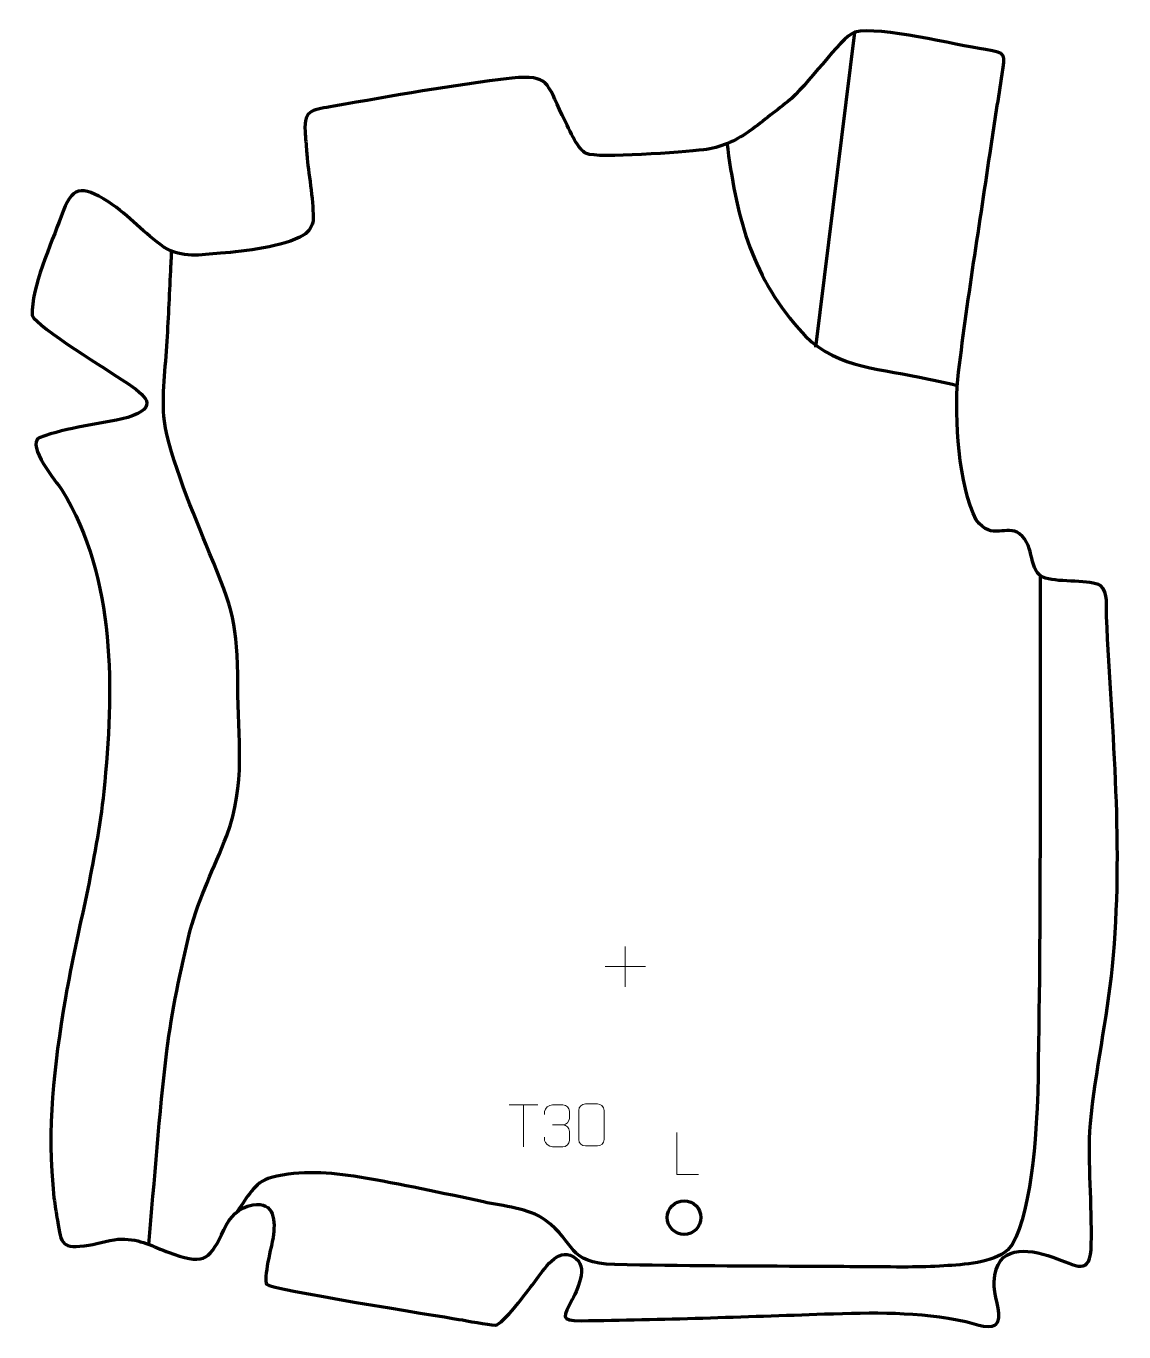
# Model space of a CAD drawing. Header units: millimetres. Extents: x -591 to 61, y 1 to 777.
import ezdxf

# ---------------------------------------------------------------- set-up
doc = ezdxf.new("R2010")
doc.units = ezdxf.units.MM
doc.header["$MEASUREMENT"] = 0
doc.layers.add('layer 2', color=7, linetype='Continuous')
doc.layers.add('layer 3', color=7, linetype='Continuous')

msp = doc.modelspace()

# ---------------------------------------------------------------- linework, layer by layer
at = {"layer": 'layer 2', "color": 142, "lineweight": 158}
msp.add_open_spline([(-121.7754, 586.3975), (-121.7754, 586.3975), (-98.6871, 773.8076), (-98.6871, 773.8076)], degree=3, dxfattribs=at)
for points, knots in [([(-174.7533, 708.1412), (-168.8818, 664.8945), (-161.451, 631.3149), (-131.9767, 597.2863), (-131.9767, 597.2863), (-112.0862, 574.3223), (-87.7232, 574.4413), (-60.1861, 568.6356), (-60.1861, 568.6356), (-52.6879, 567.0547), (-45.203, 565.3995), (-37.7143, 563.7734)], [0, 0, 0, 0, 0.25, 0.25, 0.25, 0.25, 0.5, 0.5, 0.5, 0.5, 1, 1, 1, 1]), ([(-518.377, 53.0257), (-514.7732, 91.072), (-512.2879, 130.3411), (-507.539, 168.1198), (-507.539, 168.1198), (-504.589, 191.5885), (-499.5619, 216.0595), (-493.8468, 239.0196), (-493.8468, 239.0196), (-488.2426, 260.527), (-479.5676, 276.0323), (-471.9835, 296.1692), (-471.9835, 296.1692), (-460.5066, 326.6417), (-465.2648, 353.9734), (-465.3607, 385.4475), (-465.3607, 385.4475), (-465.4711, 421.6864), (-468.3518, 430.6406), (-482.1362, 463.9284), (-482.1362, 463.9284), (-482.1362, 463.9284), (-482.5428, 464.9045), (-482.5428, 464.9045), (-482.5428, 464.9045), (-491.0055, 485.7285), (-505.9546, 521.0332), (-509, 542.448), (-509, 542.448), (-510.798, 557.9309), (-508.2983, 574.4022), (-507.3338, 589.9469), (-507.3338, 589.9469), (-506.5888, 604.8506), (-505.8651, 619.7553), (-505.122, 634.6591), (-505.122, 634.6591), (-504.9719, 637.6393), (-504.8219, 640.6194), (-504.6718, 643.5996)], [0, 0, 0, 0, 0.09090909, 0.09090909, 0.09090909, 0.09090909, 0.18181818, 0.18181818, 0.18181818, 0.18181818, 0.27272727, 0.27272727, 0.27272727, 0.27272727, 0.36363636, 0.36363636, 0.36363636, 0.36363636, 0.45454545, 0.45454545, 0.45454545, 0.45454545, 0.54545455, 0.54545455, 0.54545455, 0.54545455, 0.63636364, 0.63636364, 0.63636364, 0.63636364, 0.72727273, 0.72727273, 0.72727273, 0.72727273, 0.81818182, 0.81818182, 0.81818182, 0.81818182, 1, 1, 1, 1]), ([(11.5967, 450.7595), (11.1744, 348.3107), (12.1692, 245.8635), (10.0648, 143.4265), (10.0648, 143.4265), (9.6105, 122.4266), (6.0877, 64.5937), (-7.6009, 49.7693), (-7.6009, 49.7693), (-17.1263, 41.8126), (-33.7906, 41.0599), (-45.7274, 40.3225), (-45.7274, 40.3225), (-52.8059, 39.855), (-59.8446, 39.6451), (-66.9371, 39.6176), (-66.9371, 39.6176), (-85.465, 39.593), (-103.9915, 39.8926), (-122.5195, 39.9607), (-122.5195, 39.9607), (-162.122, 40.0732), (-201.7097, 40.2404), (-241.3054, 41.0756), (-241.3054, 41.0756), (-270.4748, 42.1338), (-263.8896, 53.6163), (-282.8222, 67.5864), (-282.8222, 67.5864), (-292.3524, 74.6186), (-307.655, 75.7627), (-319.3118, 78.2798), (-319.3118, 78.2798), (-343.8786, 83.5846), (-368.33, 88.8923), (-393.1229, 93.0823), (-393.1229, 93.0823), (-410.9147, 95.9565), (-427.7386, 97.2006), (-445.4398, 92.8903), (-445.4398, 92.8903), (-456.1987, 89.8485), (-459.5079, 80.9977), (-465.6487, 72.8036), (-465.6487, 72.8036), (-465.6487, 72.8036), (-466.0372, 72.2852), (-466.0372, 72.2852)], [0, 0, 0, 0, 0.07692308, 0.07692308, 0.07692308, 0.07692308, 0.15384615, 0.15384615, 0.15384615, 0.15384615, 0.23076923, 0.23076923, 0.23076923, 0.23076923, 0.30769231, 0.30769231, 0.30769231, 0.30769231, 0.38461538, 0.38461538, 0.38461538, 0.38461538, 0.46153846, 0.46153846, 0.46153846, 0.46153846, 0.53846154, 0.53846154, 0.53846154, 0.53846154, 0.61538462, 0.61538462, 0.61538462, 0.61538462, 0.69230769, 0.69230769, 0.69230769, 0.69230769, 0.76923077, 0.76923077, 0.76923077, 0.76923077, 0.84615385, 0.84615385, 0.84615385, 0.84615385, 1, 1, 1, 1])]:
    msp.add_open_spline(points, degree=3, knots=knots, dxfattribs=at)
at = {"layer": 'layer 3', "color": 250, "lineweight": 200}
msp.add_ellipse((-200.0951, 68.9957), major_axis=(0, 10), ratio=1, dxfattribs=at)
at = {"layer": 'layer 3', "color": 242, "lineweight": 158}
msp.add_open_spline([(-424.182, 698.6278), (-424.3047, 699.9967), (-424.4171, 701.3628), (-424.5267, 702.7329), (-424.5267, 702.7329), (-424.8311, 706.7076), (-425.1186, 710.6797), (-425.3846, 714.6571), (-425.3846, 714.6571), (-426.2939, 728.483), (-420.2174, 727.5618), (-408.2635, 729.6531), (-408.2635, 729.6531), (-373.1738, 736.0301), (-338.0417, 742.1859), (-302.6107, 746.3794), (-302.6107, 746.3794), (-279.9639, 748.5245), (-282.0086, 743.5473), (-272.5322, 724.3387), (-272.5322, 724.3387), (-267.3473, 713.8291), (-263.1767, 703.7268), (-258.168, 701.5684), (-258.168, 701.5684), (-251.0083, 698.4831), (-201.0511, 702.4158), (-188.6547, 703.8232), (-188.6547, 703.8232), (-178.4826, 704.9781), (-169.465, 709.2255), (-162.3432, 714.1423), (-162.3432, 714.1423), (-154.3133, 719.6861), (-146.4075, 726.4657), (-138.5352, 732.4273), (-138.5352, 732.4273), (-127.2729, 741.3571), (-107.6392, 769.8986), (-98.6871, 773.8076), (-98.6871, 773.8076), (-83.1918, 777.3312), (-39.2802, 766.1448), (-20.9649, 763.3872), (-20.9649, 763.3872), (-7.9004, 761.4201), (-9.3809, 760.4485), (-11.0706, 748.8085), (-11.0706, 748.8085), (-13.1383, 734.565), (-15.5422, 720.2948), (-17.6354, 706.0297), (-17.6354, 706.0297), (-24.2755, 659.9562), (-32.0052, 613.5022), (-37.4609, 567.3263), (-37.4609, 567.3263), (-39.3873, 544.1186), (-37.0101, 504.5246), (-26.4775, 483.7559), (-26.4775, 483.7559), (-16.6523, 470.9391), (-8.6983, 481.4739), (-0.6472, 475.4379), (-0.6472, 475.4379), (9.1752, 468.0741), (3.5058, 453.0142), (14.6564, 449.1409), (14.6564, 449.1409), (23.5752, 446.507), (41.6401, 448.2412), (47.3405, 444.7206), (47.3405, 444.7206), (52.4416, 440.4238), (50.6753, 432.2816), (50.9435, 426.3439), (50.9435, 426.3439), (54.4287, 355.344), (61.3019, 289.8462), (54.5861, 218.387), (54.5861, 218.387), (51.3092, 187.0796), (44.4485, 155.9991), (41.3649, 125.0532), (41.3649, 125.0532), (39.809, 100.3437), (42.4361, 77.2943), (41.9348, 53.1327), (41.9348, 53.1327), (41.529, 33.575), (33.4286, 40.4263), (19.0484, 45.5092), (19.0484, 45.5092), (3.3703, 50.8494), (-14.4729, 52.9517), (-15.8955, 31.0166), (-15.8955, 31.0166), (-16.4099, 23.0847), (-11.0347, 12.8076), (-13.6069, 7.0709), (-13.6069, 7.0709), (-16.3067, 1.0495), (-27.3274, 6.0196), (-32.5809, 7.1555), (-32.5809, 7.1555), (-60.8996, 13.2787), (-87.9592, 12.6657), (-116.6555, 11.6951), (-116.6555, 11.6951), (-164.8432, 10.0897), (-213.1905, 8.2454), (-261.3955, 7.6912), (-261.3955, 7.6912), (-273.9745, 7.7529), (-271.9717, 9.848), (-266.705, 20.2173), (-266.705, 20.2173), (-262.8731, 27.8041), (-255.8196, 42.3432), (-267.8514, 46.6171), (-267.8514, 46.6171), (-276.9105, 49.8349), (-284.7457, 36.1425), (-289.6659, 29.8858), (-289.6659, 29.8858), (-292.8964, 25.7283), (-308.0602, 4.9475), (-312.2701, 5.103), (-312.2701, 5.103), (-317.1306, 5.2825), (-328.9584, 7.6368), (-334.1051, 8.5081), (-334.1051, 8.5081), (-347.0867, 10.6728), (-445.7373, 26.2995), (-448.2861, 29.4072), (-448.2861, 29.4072), (-450.4604, 32.0582), (-445.2063, 52.8039), (-444.4311, 57.1903), (-444.4311, 57.1903), (-443.0297, 66.4497), (-443.3433, 78.7787), (-456.4808, 76.5493), (-456.4808, 76.5493), (-465.1236, 75.0827), (-470.2883, 69.2253), (-473.7777, 61.7197), (-473.7777, 61.7197), (-481.4792, 45.1539), (-484.5738, 40.4593), (-503.4252, 47.1882), (-503.4252, 47.1882), (-503.4252, 47.1882), (-506.2012, 48.1791), (-506.2012, 48.1791), (-506.2012, 48.1791), (-516.2586, 51.7545), (-522.9974, 56.2787), (-534.6555, 56.2117), (-534.6555, 56.2117), (-539.6202, 56.1831), (-548.2288, 53.4674), (-553.8832, 52.6536), (-553.8832, 52.6536), (-570.3353, 50.2856), (-570.169, 52.7412), (-572.6488, 67.3926), (-572.6488, 67.3926), (-573.4147, 71.8109), (-574.0967, 76.2439), (-574.6787, 80.6901), (-574.6787, 80.6901), (-579.1325, 123.2494), (-574.8435, 157.7807), (-567.8983, 199.6516), (-567.8983, 199.6516), (-560.445, 241.1699), (-549.6972, 280.0231), (-545.0183, 322.3122), (-545.0183, 322.3122), (-539.1414, 382.3483), (-537.4462, 448.3604), (-569.9818, 501.6854), (-569.9818, 501.6854), (-573.3771, 506.3267), (-591.2401, 527.9181), (-583.4684, 532.5329), (-583.4684, 532.5329), (-565.4881, 539.4632), (-548.7701, 540.0591), (-530.8539, 544.7381), (-530.8539, 544.7381), (-511.5124, 550.9163), (-520.0417, 557.6122), (-532.3785, 565.9349), (-532.3785, 565.9349), (-541.5479, 572.1209), (-584.472, 598.1817), (-587.6213, 605.3154), (-587.6213, 605.3154), (-588.3677, 621.9964), (-576.216, 647.9354), (-570.4798, 664.1672), (-570.4798, 664.1672), (-563.7607, 682.5304), (-558.8995, 683.0658), (-542.3255, 672.8364), (-542.3255, 672.8364), (-529.8355, 664.6795), (-520.7566, 653.6332), (-509.2815, 645.9792), (-509.2815, 645.9792), (-498.2106, 639.0975), (-487.9234, 641.3805), (-475.6431, 642.3319), (-475.6431, 642.3319), (-460.8955, 643.5248), (-438.9735, 645.7748), (-426.0623, 653.2316), (-426.0623, 653.2316), (-423.4072, 654.7651), (-420.793, 658.7727), (-420.6425, 661.8384), (-420.6425, 661.8384), (-420.1876, 671.1093), (-423.1423, 688.5201), (-424.182, 698.6278)], degree=3, knots=[0, 0, 0, 0, 0.01724138, 0.01724138, 0.01724138, 0.01724138, 0.03448276, 0.03448276, 0.03448276, 0.03448276, 0.05172414, 0.05172414, 0.05172414, 0.05172414, 0.06896552, 0.06896552, 0.06896552, 0.06896552, 0.0862069, 0.0862069, 0.0862069, 0.0862069, 0.10344828, 0.10344828, 0.10344828, 0.10344828, 0.12068966, 0.12068966, 0.12068966, 0.12068966, 0.13793103, 0.13793103, 0.13793103, 0.13793103, 0.15517241, 0.15517241, 0.15517241, 0.15517241, 0.17241379, 0.17241379, 0.17241379, 0.17241379, 0.18965517, 0.18965517, 0.18965517, 0.18965517, 0.20689655, 0.20689655, 0.20689655, 0.20689655, 0.22413793, 0.22413793, 0.22413793, 0.22413793, 0.24137931, 0.24137931, 0.24137931, 0.24137931, 0.25862069, 0.25862069, 0.25862069, 0.25862069, 0.27586207, 0.27586207, 0.27586207, 0.27586207, 0.29310345, 0.29310345, 0.29310345, 0.29310345, 0.31034483, 0.31034483, 0.31034483, 0.31034483, 0.32758621, 0.32758621, 0.32758621, 0.32758621, 0.34482759, 0.34482759, 0.34482759, 0.34482759, 0.36206897, 0.36206897, 0.36206897, 0.36206897, 0.37931034, 0.37931034, 0.37931034, 0.37931034, 0.39655172, 0.39655172, 0.39655172, 0.39655172, 0.4137931, 0.4137931, 0.4137931, 0.4137931, 0.43103448, 0.43103448, 0.43103448, 0.43103448, 0.44827586, 0.44827586, 0.44827586, 0.44827586, 0.46551724, 0.46551724, 0.46551724, 0.46551724, 0.48275862, 0.48275862, 0.48275862, 0.48275862, 0.5, 0.5, 0.5, 0.5, 0.51724138, 0.51724138, 0.51724138, 0.51724138, 0.53448276, 0.53448276, 0.53448276, 0.53448276, 0.55172414, 0.55172414, 0.55172414, 0.55172414, 0.56896552, 0.56896552, 0.56896552, 0.56896552, 0.5862069, 0.5862069, 0.5862069, 0.5862069, 0.60344828, 0.60344828, 0.60344828, 0.60344828, 0.62068966, 0.62068966, 0.62068966, 0.62068966, 0.63793103, 0.63793103, 0.63793103, 0.63793103, 0.65517241, 0.65517241, 0.65517241, 0.65517241, 0.67241379, 0.67241379, 0.67241379, 0.67241379, 0.68965517, 0.68965517, 0.68965517, 0.68965517, 0.70689655, 0.70689655, 0.70689655, 0.70689655, 0.72413793, 0.72413793, 0.72413793, 0.72413793, 0.74137931, 0.74137931, 0.74137931, 0.74137931, 0.75862069, 0.75862069, 0.75862069, 0.75862069, 0.77586207, 0.77586207, 0.77586207, 0.77586207, 0.79310345, 0.79310345, 0.79310345, 0.79310345, 0.81034483, 0.81034483, 0.81034483, 0.81034483, 0.82758621, 0.82758621, 0.82758621, 0.82758621, 0.84482759, 0.84482759, 0.84482759, 0.84482759, 0.86206897, 0.86206897, 0.86206897, 0.86206897, 0.87931034, 0.87931034, 0.87931034, 0.87931034, 0.89655172, 0.89655172, 0.89655172, 0.89655172, 0.9137931, 0.9137931, 0.9137931, 0.9137931, 0.93103448, 0.93103448, 0.93103448, 0.93103448, 0.94827586, 0.94827586, 0.94827586, 0.94827586, 0.96551724, 0.96551724, 0.96551724, 0.96551724, 1, 1, 1, 1], dxfattribs=at)
at = {"layer": 'layer 3', "color": 250, "lineweight": 9}
for points in [[(-235.0655, 230.2434), (-235.0655, 230.2434), (-235.0655, 206.2655), (-235.0655, 206.2655)], [(-247.0544, 218.2544), (-247.0544, 218.2544), (-223.0765, 218.2544), (-223.0765, 218.2544)], [(-304.1426, 135.9687), (-304.1426, 135.9687), (-287.1554, 135.9687), (-287.1554, 135.9687)], [(-295.6488, 111.0387), (-295.6488, 111.0387), (-295.6488, 135.9922), (-295.6488, 135.9922)], [(-278.3039, 124.0627), (-278.3039, 124.0627), (-272.1075, 124.0627), (-272.1075, 124.0627)]]:
    msp.add_open_spline(points, degree=3, dxfattribs=at)
for points, knots in [([(-283.0136, 130.3079), (-283.0136, 130.3079), (-283.0136, 132.1651), (-283.0136, 132.1651), (-283.0136, 132.1651), (-283.0279, 133.907), (-280.3634, 136.0251), (-278.3043, 136.0024), (-278.3043, 136.0024), (-276.2402, 136.0024), (-274.1762, 136.0024), (-272.1125, 136.0024), (-272.1125, 136.0024), (-269.918, 136.0112), (-268.3197, 134.1644), (-268.2753, 132.2523), (-268.2753, 132.2523), (-268.2757, 130.8172), (-268.2757, 129.3821), (-268.2753, 127.9466), (-268.2753, 127.9466), (-268.3239, 126.2931), (-269.9265, 124.0631), (-272.1248, 124.0731), (-272.1248, 124.0731), (-269.9211, 124.0619), (-268.3131, 122.2587), (-268.2591, 120.1992), (-268.2591, 120.1992), (-268.2595, 118.4145), (-268.2595, 116.6298), (-268.2591, 114.8447), (-268.2591, 114.8447), (-268.249, 112.7833), (-270.3039, 111.0202), (-272.1248, 111.0283), (-272.1248, 111.0283), (-274.1901, 111.0286), (-276.2553, 111.0286), (-278.3209, 111.0283), (-278.3209, 111.0283), (-280.4895, 111.0398), (-283.0205, 113.44), (-283.0391, 114.9018), (-283.0391, 114.9018), (-283.0391, 114.9018), (-283.0391, 116.8104), (-283.0391, 116.8104)], [0, 0, 0, 0, 0.07692308, 0.07692308, 0.07692308, 0.07692308, 0.15384615, 0.15384615, 0.15384615, 0.15384615, 0.23076923, 0.23076923, 0.23076923, 0.23076923, 0.30769231, 0.30769231, 0.30769231, 0.30769231, 0.38461538, 0.38461538, 0.38461538, 0.38461538, 0.46153846, 0.46153846, 0.46153846, 0.46153846, 0.53846154, 0.53846154, 0.53846154, 0.53846154, 0.61538462, 0.61538462, 0.61538462, 0.61538462, 0.69230769, 0.69230769, 0.69230769, 0.69230769, 0.76923077, 0.76923077, 0.76923077, 0.76923077, 0.84615385, 0.84615385, 0.84615385, 0.84615385, 1, 1, 1, 1]), ([(-258.7864, 136.562), (-256.4203, 136.562), (-254.0538, 136.562), (-251.6873, 136.562), (-251.6873, 136.562), (-249.7068, 136.5976), (-247.6808, 135.1033), (-247.6537, 132.6612), (-247.6537, 132.6612), (-247.6541, 126.9038), (-247.6541, 121.146), (-247.6537, 115.3878), (-247.6537, 115.3878), (-247.7958, 113.0602), (-249.5022, 111.5779), (-251.6873, 111.5671), (-251.6873, 111.5671), (-254.0597, 111.5675), (-256.4321, 111.5675), (-258.8041, 111.5671), (-258.8041, 111.5671), (-260.7626, 111.4615), (-262.769, 113.3494), (-262.7576, 115.3704), (-262.7576, 115.3704), (-262.7572, 121.151), (-262.7572, 126.9313), (-262.7576, 132.7111), (-262.7576, 132.7111), (-262.7533, 134.8531), (-260.9762, 136.5756), (-258.7864, 136.562)], [0, 0, 0, 0, 0.11111111, 0.11111111, 0.11111111, 0.11111111, 0.22222222, 0.22222222, 0.22222222, 0.22222222, 0.33333333, 0.33333333, 0.33333333, 0.33333333, 0.44444444, 0.44444444, 0.44444444, 0.44444444, 0.55555556, 0.55555556, 0.55555556, 0.55555556, 0.66666667, 0.66666667, 0.66666667, 0.66666667, 0.77777778, 0.77777778, 0.77777778, 0.77777778, 1, 1, 1, 1]), ([(-191.5497, 94.6526), (-191.5497, 94.6526), (-204.4988, 94.6526), (-204.4988, 94.6526), (-204.4988, 94.6526), (-204.4988, 94.6526), (-204.4988, 119.6062), (-204.4988, 119.6062)], [0, 0, 0, 0, 0.33333333, 0.33333333, 0.33333333, 0.33333333, 1, 1, 1, 1])]:
    msp.add_open_spline(points, degree=3, knots=knots, dxfattribs=at)

doc.saveas('drawing.dxf')
